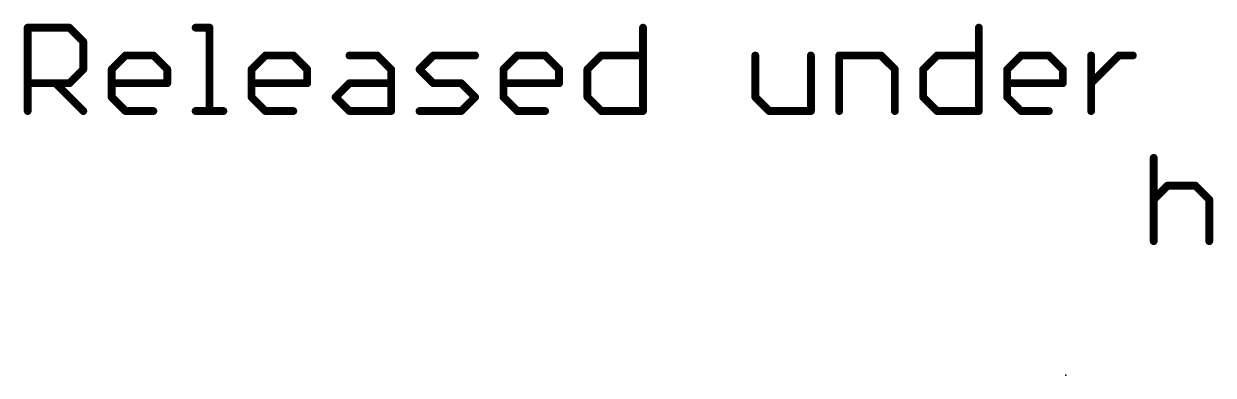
# Model space of a CAD drawing. Extents: x 0 to 108, y -62 to 34.
# Drawn here: x 0 to 23.19, y -8.89 to -2.03 of the extents above; entities that cross this region are included whole.
import ezdxf

# ---------------------------------------------------------------- set-up
doc = ezdxf.new("R2010")
doc.units = 0
doc.layers.add('23', color=53, linetype='CONTINUOUS')
doc.layers.add('51', color=253, linetype='CONTINUOUS')

msp = doc.modelspace()

# ---------------------------------------------------------------- linework, layer by layer
at = {"layer": '23'}
msp.add_point((20.32, -8.89), dxfattribs=at)
at = {"layer": '51', "const_width": 0.1524}
for points in [[(0.0762, -3.7338), (0.0762, -2.1068)], [(0.0762, -2.1068), (0.8897, -2.1068)], [(0.8897, -2.1068), (1.1609, -2.378)], [(3.3505, -2.1068), (3.6217, -2.1068)], [(3.6217, -2.1068), (3.6217, -3.7338)], [(12.0752, -2.1068), (12.0752, -3.7338)], [(18.6239, -2.1068), (18.6239, -3.7338)], [(1.1609, -2.378), (1.1609, -2.9203)], [(1.7134, -2.9203), (1.9845, -2.6491)], [(1.9845, -2.6491), (2.5269, -2.6491)], [(2.5269, -2.6491), (2.798, -2.9203)], [(4.442, -2.9203), (4.7131, -2.6491)], [(4.7131, -2.6491), (5.2554, -2.6491)], [(5.2554, -2.6491), (5.5266, -2.9203)], [(6.3503, -2.6491), (6.8926, -2.6491)], [(6.8926, -2.6491), (7.1638, -2.9203)], [(7.7163, -2.9203), (7.9874, -2.6491)], [(7.9874, -2.6491), (8.8009, -2.6491)], [(9.3534, -2.9203), (9.6246, -2.6491)], [(9.6246, -2.6491), (10.1669, -2.6491)], [(10.1669, -2.6491), (10.4381, -2.9203)], [(10.9906, -2.9203), (11.2617, -2.6491)], [(11.2617, -2.6491), (12.0752, -2.6491)], [(14.2649, -2.6491), (14.2649, -3.4626)], [(15.3495, -3.7338), (15.3495, -2.6491)], [(15.902, -3.7338), (15.902, -2.6491)], [(15.902, -2.6491), (16.7155, -2.6491)], [(16.7155, -2.6491), (16.9867, -2.9203)], [(17.5392, -2.9203), (17.8104, -2.6491)], [(17.8104, -2.6491), (18.6239, -2.6491)], [(19.1764, -2.9203), (19.4475, -2.6491)], [(19.4475, -2.6491), (19.9899, -2.6491)], [(19.9899, -2.6491), (20.261, -2.9203)], [(20.8135, -3.7338), (20.8135, -2.6491)], [(20.8135, -3.1915), (21.3558, -2.6491)], [(21.3558, -2.6491), (21.627, -2.6491)], [(1.1609, -2.9203), (0.8897, -3.1915)], [(1.7134, -3.4626), (1.7134, -2.9203)], [(2.798, -2.9203), (2.798, -3.1915)], [(4.442, -3.4626), (4.442, -2.9203)], [(5.5266, -2.9203), (5.5266, -3.1915)], [(7.1638, -2.9203), (7.1638, -3.7338)], [(7.9874, -3.1915), (7.7163, -2.9203)], [(9.3534, -3.4626), (9.3534, -2.9203)], [(10.4381, -2.9203), (10.4381, -3.1915)], [(10.9906, -3.4626), (10.9906, -2.9203)], [(16.9867, -2.9203), (16.9867, -3.7338)], [(17.5392, -3.4626), (17.5392, -2.9203)], [(19.1764, -3.4626), (19.1764, -2.9203)], [(20.261, -2.9203), (20.261, -3.1915)], [(0.8897, -3.1915), (0.0762, -3.1915)], [(0.6185, -3.1915), (1.1609, -3.7338)], [(2.798, -3.1915), (1.7134, -3.1915)], [(5.5266, -3.1915), (4.442, -3.1915)], [(6.0791, -3.4626), (6.3503, -3.1915)], [(6.3503, -3.1915), (7.1638, -3.1915)], [(8.5298, -3.1915), (7.9874, -3.1915)], [(8.8009, -3.4626), (8.5298, -3.1915)], [(10.4381, -3.1915), (9.3534, -3.1915)], [(20.261, -3.1915), (19.1764, -3.1915)], [(1.9845, -3.7338), (1.7134, -3.4626)], [(4.7131, -3.7338), (4.442, -3.4626)], [(6.3503, -3.7338), (6.0791, -3.4626)], [(8.5298, -3.7338), (8.8009, -3.4626)], [(9.6246, -3.7338), (9.3534, -3.4626)], [(11.2617, -3.7338), (10.9906, -3.4626)], [(14.2649, -3.4626), (14.5361, -3.7338)], [(17.8104, -3.7338), (17.5392, -3.4626)], [(19.4475, -3.7338), (19.1764, -3.4626)], [(2.5269, -3.7338), (1.9845, -3.7338)], [(3.3505, -3.7338), (3.8928, -3.7338)], [(5.2554, -3.7338), (4.7131, -3.7338)], [(7.1638, -3.7338), (6.3503, -3.7338)], [(7.7163, -3.7338), (8.5298, -3.7338)], [(10.1669, -3.7338), (9.6246, -3.7338)], [(12.0752, -3.7338), (11.2617, -3.7338)], [(14.5361, -3.7338), (15.3495, -3.7338)], [(18.6239, -3.7338), (17.8104, -3.7338)], [(19.9899, -3.7338), (19.4475, -3.7338)], [(22.0334, -4.6468), (22.0334, -6.2738)], [(22.0334, -5.4603), (22.3045, -5.1891)], [(22.3045, -5.1891), (22.8468, -5.1891)], [(22.8468, -5.1891), (23.118, -5.4603)], [(23.118, -5.4603), (23.118, -6.2738)]]:
    msp.add_lwpolyline(points, dxfattribs=at)
at = {"layer": '51', "const_width": 0.0762}
for points in [[(0.1143, -2.1068, 1), (0.0381, -2.1068)], [(0.0762, -2.0687, 1), (0.0762, -2.1449)], [(0.9166, -2.0799, 1), (0.8628, -2.1338)], [(0.8897, -2.1449, 1), (0.8897, -2.0687)], [(3.3505, -2.0687, 1), (3.3505, -2.1449)], [(3.6598, -2.1068, 1), (3.5836, -2.1068)], [(3.6217, -2.1449, 1), (3.6217, -2.0687)], [(12.1133, -2.1068, 1), (12.0371, -2.1068)], [(18.662, -2.1068, 1), (18.5858, -2.1068)], [(1.199, -2.378, 1), (1.1228, -2.378)], [(1.1339, -2.4049, 1), (1.1878, -2.351)], [(1.9845, -2.611, 1), (1.9845, -2.6872)], [(2.0115, -2.6761, 1), (1.9576, -2.6222)], [(2.5538, -2.6222, 1), (2.4999, -2.6761)], [(2.5269, -2.6872, 1), (2.5269, -2.611)], [(4.7131, -2.611, 1), (4.7131, -2.6872)], [(4.7401, -2.6761, 1), (4.6862, -2.6222)], [(5.2824, -2.6222, 1), (5.2285, -2.6761)], [(5.2554, -2.6872, 1), (5.2554, -2.611)], [(6.3503, -2.611, 1), (6.3503, -2.6872)], [(6.9195, -2.6222, 1), (6.8657, -2.6761)], [(6.8926, -2.6872, 1), (6.8926, -2.611)], [(7.9874, -2.611, 1), (7.9874, -2.6872)], [(8.0144, -2.6761, 1), (7.9605, -2.6222)], [(8.8009, -2.6872, 1), (8.8009, -2.611)], [(9.6246, -2.611, 1), (9.6246, -2.6872)], [(9.6515, -2.6761, 1), (9.5976, -2.6222)], [(10.1939, -2.6222, 1), (10.14, -2.6761)], [(10.1669, -2.6872, 1), (10.1669, -2.611)], [(11.2617, -2.611, 1), (11.2617, -2.6872)], [(11.2887, -2.6761, 1), (11.2348, -2.6222)], [(12.0752, -2.6872, 1), (12.0752, -2.611)], [(14.303, -2.6491, 1), (14.2268, -2.6491)], [(15.3876, -2.6491, 1), (15.3114, -2.6491)], [(15.9401, -2.6491, 1), (15.8639, -2.6491)], [(15.902, -2.611, 1), (15.902, -2.6872)], [(16.7425, -2.6222, 1), (16.6886, -2.6761)], [(16.7155, -2.6872, 1), (16.7155, -2.611)], [(17.8104, -2.611, 1), (17.8104, -2.6872)], [(17.8373, -2.6761, 1), (17.7834, -2.6222)], [(18.6239, -2.6872, 1), (18.6239, -2.611)], [(19.4475, -2.611, 1), (19.4475, -2.6872)], [(19.4745, -2.6761, 1), (19.4206, -2.6222)], [(20.0168, -2.6222, 1), (19.9629, -2.6761)], [(19.9899, -2.6872, 1), (19.9899, -2.611)], [(20.8516, -2.6491, 1), (20.7754, -2.6491)], [(21.3558, -2.611, 1), (21.3558, -2.6872)], [(21.3828, -2.6761, 1), (21.3289, -2.6222)], [(21.627, -2.6872, 1), (21.627, -2.611)], [(1.1228, -2.9203, 1), (1.199, -2.9203)], [(1.1878, -2.9472, 1), (1.1339, -2.8934)], [(1.7515, -2.9203, 1), (1.6753, -2.9203)], [(1.6864, -2.8934, 1), (1.7403, -2.9472)], [(2.8361, -2.9203, 1), (2.7599, -2.9203)], [(2.7711, -2.9472, 1), (2.825, -2.8934)], [(4.4801, -2.9203, 1), (4.4039, -2.9203)], [(4.415, -2.8934, 1), (4.4689, -2.9472)], [(5.5647, -2.9203, 1), (5.4885, -2.9203)], [(5.4997, -2.9472, 1), (5.5536, -2.8934)], [(7.2019, -2.9203, 1), (7.1257, -2.9203)], [(7.1368, -2.9472, 1), (7.1907, -2.8934)], [(7.7432, -2.8934, 1), (7.6893, -2.9472)], [(7.6893, -2.8934, 1), (7.7432, -2.9472)], [(9.3915, -2.9203, 1), (9.3153, -2.9203)], [(9.3265, -2.8934, 1), (9.3804, -2.9472)], [(10.4762, -2.9203, 1), (10.4, -2.9203)], [(10.4111, -2.9472, 1), (10.465, -2.8934)], [(11.0287, -2.9203, 1), (10.9525, -2.9203)], [(10.9636, -2.8934, 1), (11.0175, -2.9472)], [(17.0248, -2.9203, 1), (16.9486, -2.9203)], [(16.9598, -2.9472, 1), (17.0136, -2.8934)], [(17.5773, -2.9203, 1), (17.5011, -2.9203)], [(17.5123, -2.8934, 1), (17.5661, -2.9472)], [(19.2145, -2.9203, 1), (19.1383, -2.9203)], [(19.1494, -2.8934, 1), (19.2033, -2.9472)], [(20.2991, -2.9203, 1), (20.2229, -2.9203)], [(20.2341, -2.9472, 1), (20.288, -2.8934)], [(0.0762, -3.1534, 1), (0.0762, -3.2296)], [(0.6455, -3.1645, 1), (0.5916, -3.2184)], [(0.8628, -3.1645, 1), (0.9166, -3.2184)], [(0.8897, -3.2296, 1), (0.8897, -3.1534)], [(1.7134, -3.1534, 1), (1.7134, -3.2296)], [(2.7599, -3.1915, 1), (2.8361, -3.1915)], [(2.798, -3.2296, 1), (2.798, -3.1534)], [(4.442, -3.1534, 1), (4.442, -3.2296)], [(5.4885, -3.1915, 1), (5.5647, -3.1915)], [(5.5266, -3.2296, 1), (5.5266, -3.1534)], [(6.3503, -3.1534, 1), (6.3503, -3.2296)], [(6.3772, -3.2184, 1), (6.3233, -3.1645)], [(7.1638, -3.2296, 1), (7.1638, -3.1534)], [(7.9874, -3.1534, 1), (7.9874, -3.2296)], [(7.9605, -3.2184, 1), (8.0144, -3.1645)], [(8.5567, -3.1645, 1), (8.5028, -3.2184)], [(8.5298, -3.2296, 1), (8.5298, -3.1534)], [(9.3534, -3.1534, 1), (9.3534, -3.2296)], [(10.4, -3.1915, 1), (10.4762, -3.1915)], [(10.4381, -3.2296, 1), (10.4381, -3.1534)], [(19.1764, -3.1534, 1), (19.1764, -3.2296)], [(20.2229, -3.1915, 1), (20.2991, -3.1915)], [(20.261, -3.2296, 1), (20.261, -3.1534)], [(20.7866, -3.1645, 1), (20.8405, -3.2184)], [(1.7403, -3.4357, 1), (1.6864, -3.4896)], [(1.6753, -3.4626, 1), (1.7515, -3.4626)], [(4.4689, -3.4357, 1), (4.415, -3.4896)], [(4.4039, -3.4626, 1), (4.4801, -3.4626)], [(6.106, -3.4357, 1), (6.0522, -3.4896)], [(6.0522, -3.4357, 1), (6.106, -3.4896)], [(8.8279, -3.4896, 1), (8.774, -3.4357)], [(8.774, -3.4896, 1), (8.8279, -3.4357)], [(9.3804, -3.4357, 1), (9.3265, -3.4896)], [(9.3153, -3.4626, 1), (9.3915, -3.4626)], [(11.0175, -3.4357, 1), (10.9636, -3.4896)], [(10.9525, -3.4626, 1), (11.0287, -3.4626)], [(14.2918, -3.4357, 1), (14.2379, -3.4896)], [(14.2268, -3.4626, 1), (14.303, -3.4626)], [(17.5661, -3.4357, 1), (17.5123, -3.4896)], [(17.5011, -3.4626, 1), (17.5773, -3.4626)], [(19.2033, -3.4357, 1), (19.1494, -3.4896)], [(19.1383, -3.4626, 1), (19.2145, -3.4626)], [(0.0381, -3.7338, 1), (0.1143, -3.7338)], [(1.1339, -3.7607, 1), (1.1878, -3.7069)], [(1.9845, -3.6957, 1), (1.9845, -3.7719)], [(1.9576, -3.7607, 1), (2.0115, -3.7069)], [(2.5269, -3.7719, 1), (2.5269, -3.6957)], [(3.3505, -3.6957, 1), (3.3505, -3.7719)], [(3.5836, -3.7338, 1), (3.6598, -3.7338)], [(3.8928, -3.7719, 1), (3.8928, -3.6957)], [(4.7131, -3.6957, 1), (4.7131, -3.7719)], [(4.6862, -3.7607, 1), (4.7401, -3.7069)], [(5.2554, -3.7719, 1), (5.2554, -3.6957)], [(6.3503, -3.6957, 1), (6.3503, -3.7719)], [(6.3233, -3.7607, 1), (6.3772, -3.7069)], [(7.1257, -3.7338, 1), (7.2019, -3.7338)], [(7.1638, -3.7719, 1), (7.1638, -3.6957)], [(7.7163, -3.6957, 1), (7.7163, -3.7719)], [(8.5028, -3.7069, 1), (8.5567, -3.7607)], [(8.5298, -3.7719, 1), (8.5298, -3.6957)], [(9.6246, -3.6957, 1), (9.6246, -3.7719)], [(9.5976, -3.7607, 1), (9.6515, -3.7069)], [(10.1669, -3.7719, 1), (10.1669, -3.6957)], [(11.2617, -3.6957, 1), (11.2617, -3.7719)], [(11.2348, -3.7607, 1), (11.2887, -3.7069)], [(12.0371, -3.7338, 1), (12.1133, -3.7338)], [(12.0752, -3.7719, 1), (12.0752, -3.6957)], [(14.5361, -3.6957, 1), (14.5361, -3.7719)], [(14.5091, -3.7607, 1), (14.563, -3.7069)], [(15.3114, -3.7338, 1), (15.3876, -3.7338)], [(15.3495, -3.7719, 1), (15.3495, -3.6957)], [(15.8639, -3.7338, 1), (15.9401, -3.7338)], [(16.9486, -3.7338, 1), (17.0248, -3.7338)], [(17.8104, -3.6957, 1), (17.8104, -3.7719)], [(17.7834, -3.7607, 1), (17.8373, -3.7069)], [(18.5858, -3.7338, 1), (18.662, -3.7338)], [(18.6239, -3.7719, 1), (18.6239, -3.6957)], [(19.4475, -3.6957, 1), (19.4475, -3.7719)], [(19.4206, -3.7607, 1), (19.4745, -3.7069)], [(19.9899, -3.7719, 1), (19.9899, -3.6957)], [(20.7754, -3.7338, 1), (20.8516, -3.7338)], [(22.0715, -4.6468, 1), (21.9953, -4.6468)], [(22.3045, -5.151, 1), (22.3045, -5.2272)], [(22.3315, -5.2161, 1), (22.2776, -5.1622)], [(22.8738, -5.1622, 1), (22.8199, -5.2161)], [(22.8468, -5.2272, 1), (22.8468, -5.151)], [(22.0064, -5.4334, 1), (22.0603, -5.4872)], [(23.1561, -5.4603, 1), (23.0799, -5.4603)], [(23.0911, -5.4872, 1), (23.145, -5.4334)], [(21.9953, -6.2738, 1), (22.0715, -6.2738)], [(23.0799, -6.2738, 1), (23.1561, -6.2738)]]:
    msp.add_lwpolyline(points, format="xyb", dxfattribs=at)

doc.saveas('drawing.dxf')
